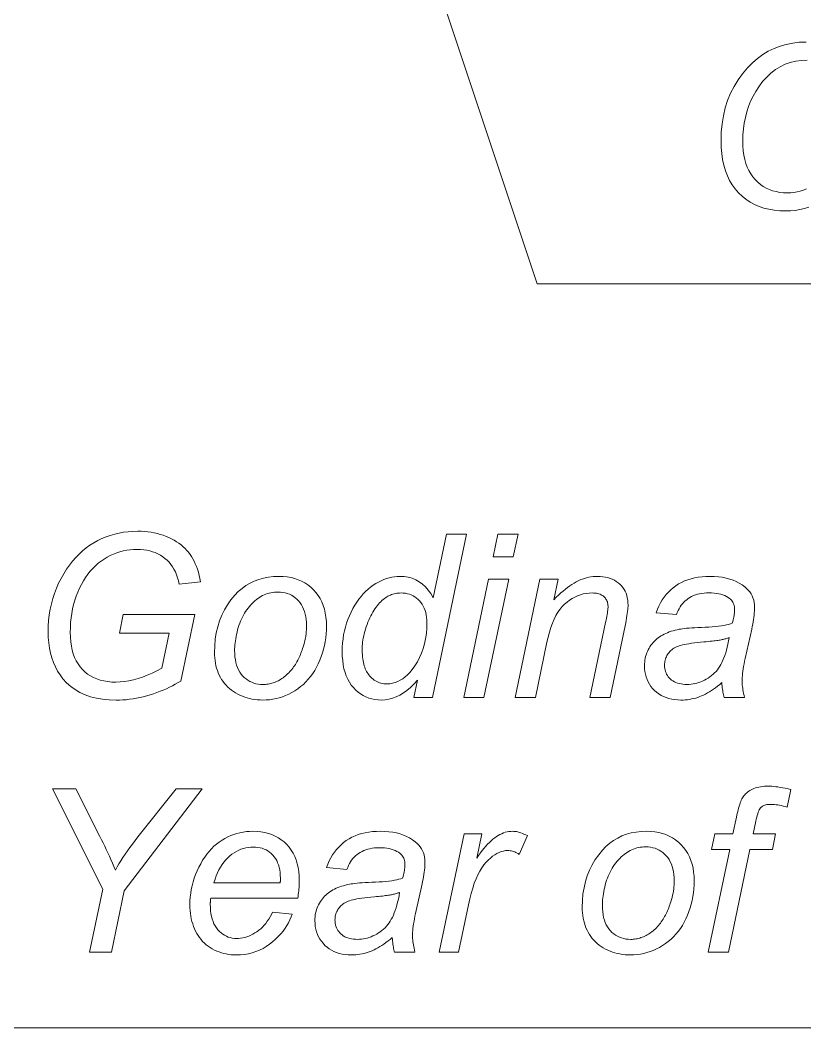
# Model space of a CAD drawing. Extents: x 0 to 420, y 0 to 594.
# Drawn here: x 168.65 to 183.07, y 179.83 to 198.34 of the extents above; entities that cross this region are included whole.
import ezdxf

# ---------------------------------------------------------------- set-up
doc = ezdxf.new("R2010")
doc.units = 0

msp = doc.modelspace()

# ---------------------------------------------------------------- linework, layer by layer
at = {"lineweight": 13}
for points in [[(152.439, 270.584), (178.153, 193.497), (227.506, 193.497)], [(142.987, 270.408), (165.76, 179.828), (240.279, 179.828)], [(183.147, 194.901), (183.065, 194.877), (182.981, 194.858), (182.896, 194.845), (182.809, 194.837), (182.72, 194.834), (182.613, 194.837), (182.511, 194.847), (182.413, 194.864), (182.319, 194.887), (182.231, 194.918), (182.146, 194.954), (182.066, 194.998), (181.991, 195.048), (181.92, 195.104), (181.854, 195.168), (181.793, 195.237), (181.738, 195.313), (181.69, 195.394), (181.649, 195.481), (181.614, 195.573), (181.585, 195.672), (181.562, 195.776), (181.546, 195.886), (181.537, 196.002), (181.534, 196.123), (181.538, 196.283), (181.553, 196.436), (181.577, 196.584), (181.611, 196.727), (181.655, 196.864), (181.709, 196.995), (181.772, 197.12), (181.845, 197.241), (181.928, 197.355), (182.021, 197.464), (182.109, 197.554), (182.203, 197.634), (182.3, 197.705), (182.401, 197.766), (182.507, 197.818), (182.617, 197.861), (182.731, 197.894), (182.85, 197.918), (182.972, 197.932), (183.099, 197.936)], [(183.117, 197.605), (183.009, 197.6), (182.906, 197.585), (182.806, 197.561), (182.711, 197.527), (182.62, 197.483), (182.533, 197.429), (182.45, 197.365), (182.372, 197.292), (182.297, 197.209), (182.227, 197.116), (182.171, 197.03), (182.121, 196.941), (182.077, 196.849), (182.039, 196.753), (182.006, 196.655), (181.98, 196.553), (181.959, 196.448), (181.944, 196.341), (181.936, 196.229), (181.933, 196.115), (181.935, 196.025), (181.942, 195.939), (181.953, 195.857), (181.969, 195.78), (181.989, 195.707), (182.014, 195.639), (182.044, 195.575), (182.078, 195.515), (182.117, 195.46), (182.16, 195.409), (182.207, 195.363), (182.256, 195.321), (182.308, 195.285), (182.363, 195.253), (182.421, 195.227), (182.482, 195.205), (182.545, 195.188), (182.611, 195.175), (182.68, 195.168), (182.751, 195.166), (182.813, 195.168), (182.873, 195.174), (182.932, 195.184), (182.99, 195.198), (183.047, 195.216), (183.103, 195.239)]]:
    msp.add_lwpolyline(points, dxfattribs=at)
for points in [[(170.477, 187.081), (170.548, 187.421), (171.862, 187.421), (171.606, 186.199), (171.556, 186.169), (171.504, 186.139), (171.451, 186.111), (171.397, 186.084), (171.341, 186.058), (171.284, 186.033), (171.225, 186.01), (171.165, 185.987), (171.104, 185.966), (171.041, 185.946), (170.978, 185.927), (170.915, 185.91), (170.852, 185.896), (170.789, 185.883), (170.727, 185.872), (170.664, 185.863), (170.602, 185.856), (170.54, 185.851), (170.479, 185.848), (170.417, 185.847), (170.29, 185.851), (170.168, 185.863), (170.054, 185.883), (169.946, 185.911), (169.845, 185.946), (169.751, 185.99), (169.663, 186.041), (169.582, 186.1), (169.507, 186.167), (169.439, 186.242), (169.387, 186.311), (169.341, 186.383), (169.3, 186.46), (169.265, 186.54), (169.235, 186.624), (169.21, 186.711), (169.191, 186.803), (169.178, 186.898), (169.17, 186.997), (169.167, 187.1), (169.169, 187.207), (169.176, 187.312), (169.188, 187.415), (169.205, 187.516), (169.226, 187.616), (169.253, 187.713), (169.284, 187.809), (169.319, 187.902), (169.36, 187.994), (169.405, 188.083), (169.454, 188.169), (169.506, 188.251), (169.559, 188.328), (169.616, 188.401), (169.675, 188.468), (169.736, 188.532), (169.8, 188.59), (169.867, 188.644), (169.935, 188.693), (170.007, 188.738), (170.08, 188.778), (170.155, 188.814), (170.232, 188.846), (170.31, 188.874), (170.39, 188.897), (170.472, 188.916), (170.555, 188.931), (170.64, 188.941), (170.726, 188.948), (170.814, 188.95), (170.877, 188.949), (170.939, 188.945), (171, 188.939), (171.059, 188.931), (171.117, 188.921), (171.174, 188.908), (171.229, 188.893), (171.283, 188.876), (171.336, 188.856), (171.387, 188.834), (171.437, 188.81), (171.484, 188.785), (171.529, 188.758), (171.571, 188.729), (171.611, 188.699), (171.649, 188.667), (171.684, 188.634), (171.717, 188.599), (171.748, 188.563), (171.776, 188.525), (171.802, 188.485), (171.827, 188.443), (171.85, 188.398), (171.872, 188.352), (171.892, 188.302), (171.911, 188.251), (171.928, 188.197), (171.944, 188.14), (171.958, 188.082), (171.97, 188.021), (171.577, 187.978), (171.563, 188.038), (171.547, 188.096), (171.527, 188.15), (171.505, 188.202), (171.48, 188.251), (171.452, 188.297), (171.422, 188.34), (171.389, 188.38), (171.353, 188.417), (171.314, 188.451), (171.273, 188.483), (171.23, 188.511), (171.185, 188.535), (171.137, 188.557), (171.087, 188.575), (171.034, 188.59), (170.98, 188.601), (170.923, 188.61), (170.863, 188.615), (170.802, 188.616), (170.737, 188.614), (170.673, 188.609), (170.611, 188.6), (170.548, 188.588), (170.487, 188.572), (170.427, 188.552), (170.367, 188.529), (170.309, 188.503), (170.251, 188.473), (170.194, 188.439), (170.139, 188.402), (170.086, 188.361), (170.035, 188.317), (169.986, 188.269), (169.94, 188.217), (169.896, 188.162), (169.854, 188.103), (169.815, 188.041), (169.778, 187.975), (169.743, 187.905), (169.711, 187.833), (169.682, 187.758), (169.657, 187.682), (169.635, 187.604), (169.616, 187.524), (169.601, 187.442), (169.589, 187.358), (169.581, 187.272), (169.576, 187.184), (169.574, 187.094), (169.576, 187.005), (169.583, 186.922), (169.594, 186.842), (169.61, 186.767), (169.63, 186.697), (169.654, 186.631), (169.683, 186.569), (169.717, 186.512), (169.755, 186.459), (169.797, 186.41), (169.843, 186.366), (169.893, 186.327), (169.946, 186.292), (170.003, 186.262), (170.063, 186.237), (170.126, 186.216), (170.193, 186.2), (170.263, 186.188), (170.336, 186.181), (170.413, 186.179), (170.492, 186.182), (170.572, 186.189), (170.653, 186.202), (170.735, 186.22), (170.819, 186.243), (170.903, 186.272), (170.989, 186.305), (171.076, 186.344), (171.165, 186.388), (171.254, 186.437), (171.389, 187.081)], [(175.955, 186.214), (175.891, 186.145), (175.827, 186.083), (175.762, 186.028), (175.696, 185.981), (175.63, 185.941), (175.564, 185.908), (175.497, 185.882), (175.429, 185.864), (175.361, 185.853), (175.292, 185.849), (175.231, 185.852), (175.172, 185.859), (175.116, 185.87), (175.061, 185.886), (175.008, 185.907), (174.958, 185.932), (174.91, 185.961), (174.863, 185.996), (174.819, 186.034), (174.777, 186.078), (174.738, 186.125), (174.703, 186.177), (174.672, 186.233), (174.645, 186.293), (174.623, 186.357), (174.604, 186.425), (174.59, 186.498), (174.58, 186.574), (174.573, 186.655), (174.571, 186.74), (174.573, 186.818), (174.578, 186.896), (174.586, 186.972), (174.597, 187.046), (174.612, 187.12), (174.63, 187.191), (174.651, 187.262), (174.675, 187.331), (174.703, 187.399), (174.734, 187.465), (174.767, 187.529), (174.802, 187.59), (174.839, 187.647), (174.877, 187.701), (174.917, 187.752), (174.959, 187.8), (175.002, 187.844), (175.047, 187.885), (175.093, 187.923), (175.141, 187.957), (175.19, 187.988), (175.239, 188.016), (175.288, 188.041), (175.337, 188.062), (175.386, 188.08), (175.435, 188.095), (175.484, 188.106), (175.533, 188.114), (175.582, 188.119), (175.631, 188.121), (175.71, 188.117), (175.785, 188.105), (175.857, 188.086), (175.924, 188.058), (175.987, 188.023), (176.046, 187.98), (176.101, 187.929), (176.153, 187.871), (176.2, 187.804), (176.243, 187.73), (176.489, 188.899), (176.857, 188.899), (176.231, 185.899), (175.889, 185.899)], [(177.346, 188.479), (177.434, 188.899), (177.803, 188.899), (177.715, 188.479)], [(172.224, 186.723), (172.228, 186.848), (172.239, 186.969), (172.258, 187.085), (172.284, 187.197), (172.318, 187.305), (172.359, 187.408), (172.408, 187.507), (172.464, 187.601), (172.527, 187.691), (172.599, 187.777), (172.662, 187.842), (172.73, 187.901), (172.801, 187.952), (172.877, 187.997), (172.956, 188.035), (173.039, 188.066), (173.125, 188.09), (173.216, 188.107), (173.311, 188.118), (173.409, 188.121), (173.486, 188.119), (173.56, 188.111), (173.631, 188.099), (173.699, 188.082), (173.764, 188.06), (173.826, 188.033), (173.884, 188.001), (173.94, 187.964), (173.993, 187.922), (174.042, 187.875), (174.088, 187.825), (174.129, 187.77), (174.165, 187.713), (174.196, 187.651), (174.223, 187.587), (174.244, 187.519), (174.261, 187.447), (174.273, 187.372), (174.28, 187.294), (174.283, 187.212), (174.281, 187.138), (174.277, 187.065), (174.269, 186.992), (174.259, 186.921), (174.245, 186.851), (174.228, 186.782), (174.209, 186.714), (174.186, 186.647), (174.16, 186.581), (174.131, 186.516), (174.1, 186.453), (174.066, 186.393), (174.029, 186.336), (173.99, 186.282), (173.948, 186.231), (173.904, 186.183), (173.857, 186.138), (173.807, 186.096), (173.755, 186.057), (173.701, 186.021), (173.644, 185.989), (173.588, 185.959), (173.53, 185.934), (173.472, 185.911), (173.414, 185.892), (173.355, 185.877), (173.295, 185.865), (173.235, 185.856), (173.174, 185.851), (173.112, 185.849), (173.062, 185.851), (173.013, 185.854), (172.964, 185.859), (172.917, 185.867), (172.87, 185.877), (172.824, 185.889), (172.78, 185.903), (172.736, 185.919), (172.693, 185.937), (172.651, 185.958), (172.61, 185.981), (172.572, 186.005), (172.535, 186.031), (172.5, 186.059), (172.468, 186.089), (172.437, 186.12), (172.408, 186.154), (172.381, 186.189), (172.356, 186.226), (172.334, 186.265), (172.313, 186.305), (172.294, 186.347), (172.278, 186.39), (172.264, 186.434), (172.251, 186.479), (172.242, 186.525), (172.234, 186.573), (172.228, 186.622), (172.225, 186.672)], [(176.806, 185.899), (177.26, 188.072), (177.631, 188.072), (177.176, 185.899)], [(177.751, 185.899), (178.206, 188.072), (178.541, 188.072), (178.461, 187.693), (178.505, 187.737), (178.548, 187.778), (178.59, 187.816), (178.632, 187.852), (178.673, 187.886), (178.714, 187.917), (178.754, 187.946), (178.794, 187.973), (178.832, 187.997), (178.871, 188.019), (178.909, 188.038), (178.947, 188.055), (178.986, 188.071), (179.024, 188.084), (179.063, 188.095), (179.102, 188.105), (179.141, 188.112), (179.181, 188.117), (179.22, 188.12), (179.26, 188.121), (179.311, 188.12), (179.361, 188.115), (179.408, 188.108), (179.453, 188.098), (179.495, 188.085), (179.535, 188.069), (179.574, 188.051), (179.609, 188.029), (179.643, 188.005), (179.674, 187.978), (179.703, 187.948), (179.728, 187.917), (179.751, 187.883), (179.77, 187.848), (179.787, 187.81), (179.8, 187.771), (179.811, 187.73), (179.818, 187.687), (179.823, 187.642), (179.824, 187.595), (179.824, 187.57), (179.822, 187.541), (179.82, 187.51), (179.816, 187.476), (179.811, 187.44), (179.805, 187.4), (179.798, 187.358), (179.79, 187.313), (179.781, 187.265), (179.771, 187.214), (179.495, 185.899), (179.125, 185.899), (179.413, 187.276), (179.421, 187.315), (179.429, 187.352), (179.435, 187.387), (179.441, 187.42), (179.445, 187.45), (179.449, 187.479), (179.452, 187.505), (179.454, 187.53), (179.456, 187.552), (179.456, 187.573), (179.455, 187.594), (179.453, 187.614), (179.449, 187.634), (179.444, 187.653), (179.437, 187.671), (179.429, 187.688), (179.419, 187.704), (179.408, 187.72), (179.396, 187.735), (179.381, 187.749), (179.366, 187.761), (179.349, 187.773), (179.331, 187.783), (179.311, 187.792), (179.29, 187.799), (179.268, 187.805), (179.244, 187.81), (179.219, 187.813), (179.193, 187.815), (179.165, 187.816), (179.109, 187.814), (179.054, 187.808), (179, 187.798), (178.948, 187.783), (178.897, 187.765), (178.847, 187.742), (178.798, 187.716), (178.75, 187.685), (178.704, 187.65), (178.659, 187.611), (178.616, 187.568), (178.575, 187.518), (178.536, 187.462), (178.5, 187.401), (178.466, 187.334), (178.435, 187.26), (178.406, 187.182), (178.379, 187.097), (178.355, 187.006), (178.333, 186.91), (178.122, 185.899)], [(181.547, 186.169), (181.509, 186.136), (181.471, 186.106), (181.433, 186.077), (181.396, 186.05), (181.359, 186.025), (181.322, 186.002), (181.285, 185.98), (181.249, 185.96), (181.213, 185.942), (181.177, 185.926), (181.141, 185.912), (181.105, 185.899), (181.068, 185.887), (181.031, 185.877), (180.993, 185.869), (180.955, 185.862), (180.916, 185.856), (180.876, 185.853), (180.837, 185.85), (180.796, 185.849), (180.737, 185.851), (180.681, 185.857), (180.626, 185.865), (180.574, 185.878), (180.525, 185.894), (180.477, 185.913), (180.432, 185.936), (180.39, 185.963), (180.349, 185.993), (180.311, 186.026), (180.276, 186.063), (180.245, 186.101), (180.217, 186.142), (180.194, 186.184), (180.173, 186.228), (180.157, 186.275), (180.144, 186.323), (180.135, 186.373), (180.129, 186.426), (180.127, 186.48), (180.128, 186.516), (180.131, 186.551), (180.135, 186.585), (180.141, 186.619), (180.148, 186.651), (180.157, 186.683), (180.168, 186.714), (180.18, 186.744), (180.194, 186.774), (180.21, 186.802), (180.227, 186.83), (180.245, 186.856), (180.265, 186.881), (180.285, 186.905), (180.307, 186.928), (180.329, 186.95), (180.353, 186.971), (180.377, 186.991), (180.403, 187.01), (180.43, 187.027), (180.458, 187.044), (180.487, 187.059), (180.518, 187.074), (180.55, 187.087), (180.583, 187.1), (180.617, 187.112), (180.652, 187.122), (180.689, 187.132), (180.727, 187.141), (180.766, 187.149), (180.793, 187.154), (180.825, 187.158), (180.861, 187.163), (180.901, 187.167), (180.947, 187.171), (180.996, 187.175), (181.05, 187.178), (181.109, 187.182), (181.172, 187.185), (181.239, 187.188), (181.307, 187.191), (181.371, 187.195), (181.431, 187.2), (181.487, 187.206), (181.539, 187.213), (181.587, 187.221), (181.631, 187.23), (181.671, 187.24), (181.708, 187.25), (181.74, 187.261), (181.748, 187.291), (181.755, 187.32), (181.762, 187.348), (181.767, 187.374), (181.772, 187.4), (181.776, 187.425), (181.779, 187.448), (181.781, 187.471), (181.782, 187.493), (181.783, 187.513), (181.782, 187.538), (181.779, 187.563), (181.774, 187.586), (181.768, 187.607), (181.759, 187.628), (181.749, 187.648), (181.737, 187.667), (181.723, 187.684), (181.707, 187.701), (181.689, 187.716), (181.662, 187.735), (181.632, 187.753), (181.601, 187.768), (181.567, 187.781), (181.53, 187.793), (181.491, 187.802), (181.45, 187.809), (181.406, 187.814), (181.36, 187.817), (181.312, 187.818), (181.266, 187.817), (181.222, 187.814), (181.18, 187.809), (181.139, 187.802), (181.1, 187.792), (181.063, 187.781), (181.027, 187.767), (180.993, 187.752), (180.961, 187.734), (180.93, 187.715), (180.902, 187.693), (180.874, 187.67), (180.849, 187.645), (180.825, 187.618), (180.802, 187.59), (180.782, 187.559), (180.762, 187.527), (180.745, 187.494), (180.729, 187.458), (180.715, 187.421), (180.34, 187.454), (180.364, 187.517), (180.391, 187.577), (180.421, 187.634), (180.453, 187.688), (180.488, 187.739), (180.526, 187.787), (180.566, 187.832), (180.609, 187.874), (180.655, 187.913), (180.703, 187.949), (180.754, 187.982), (180.808, 188.011), (180.864, 188.037), (180.923, 188.059), (180.984, 188.078), (181.048, 188.093), (181.115, 188.105), (181.184, 188.114), (181.256, 188.119), (181.331, 188.121), (181.409, 188.119), (181.485, 188.113), (181.557, 188.104), (181.626, 188.09), (181.692, 188.073), (181.754, 188.052), (181.813, 188.027), (181.868, 187.998), (181.92, 187.965), (181.969, 187.929), (182.003, 187.899), (182.034, 187.868), (182.061, 187.835), (182.084, 187.8), (182.104, 187.764), (182.12, 187.726), (182.133, 187.686), (182.142, 187.644), (182.147, 187.601), (182.149, 187.556), (182.149, 187.521), (182.147, 187.484), (182.144, 187.447), (182.141, 187.408), (182.136, 187.368), (182.131, 187.328), (182.124, 187.286), (182.116, 187.242), (182.108, 187.198), (182.098, 187.153), (181.977, 186.613), (181.966, 186.562), (181.957, 186.513), (181.948, 186.467), (181.941, 186.422), (181.934, 186.379), (181.929, 186.338), (181.925, 186.299), (181.922, 186.262), (181.92, 186.227), (181.92, 186.193), (181.92, 186.172), (181.922, 186.149), (181.924, 186.124), (181.927, 186.097), (181.931, 186.068), (181.936, 186.038), (181.942, 186.006), (181.949, 185.972), (181.956, 185.936), (181.965, 185.899), (181.59, 185.899), (181.584, 185.92), (181.579, 185.943), (181.574, 185.968), (181.569, 185.993), (181.564, 186.019), (181.56, 186.047), (181.556, 186.076), (181.553, 186.106), (181.55, 186.137)], [(172.595, 186.76), (172.596, 186.7), (172.6, 186.643), (172.608, 186.589), (172.618, 186.538), (172.631, 186.49), (172.648, 186.445), (172.667, 186.403), (172.689, 186.364), (172.714, 186.328), (172.742, 186.295), (172.772, 186.264), (172.804, 186.237), (172.837, 186.214), (172.872, 186.193), (172.909, 186.176), (172.947, 186.161), (172.987, 186.15), (173.029, 186.142), (173.072, 186.138), (173.116, 186.136), (173.14, 186.136), (173.164, 186.138), (173.187, 186.14), (173.211, 186.144), (173.235, 186.148), (173.258, 186.153), (173.281, 186.16), (173.305, 186.167), (173.328, 186.175), (173.352, 186.184), (173.375, 186.194), (173.398, 186.205), (173.42, 186.217), (173.442, 186.231), (173.464, 186.245), (173.486, 186.26), (173.507, 186.276), (173.528, 186.293), (173.548, 186.311), (173.569, 186.33), (173.588, 186.35), (173.608, 186.371), (173.626, 186.392), (173.644, 186.413), (173.661, 186.436), (173.678, 186.458), (173.694, 186.481), (173.71, 186.505), (173.725, 186.53), (173.739, 186.554), (173.753, 186.58), (173.767, 186.606), (173.779, 186.632), (173.792, 186.658), (173.803, 186.685), (173.814, 186.712), (173.825, 186.74), (173.835, 186.768), (173.844, 186.797), (173.853, 186.826), (173.865, 186.866), (173.876, 186.906), (173.885, 186.946), (173.894, 186.985), (173.901, 187.024), (173.906, 187.063), (173.911, 187.101), (173.914, 187.139), (173.916, 187.177), (173.916, 187.214), (173.915, 187.272), (173.911, 187.327), (173.903, 187.379), (173.893, 187.429), (173.879, 187.476), (173.863, 187.521), (173.844, 187.562), (173.822, 187.601), (173.796, 187.638), (173.768, 187.672), (173.738, 187.703), (173.706, 187.73), (173.672, 187.755), (173.637, 187.776), (173.601, 187.794), (173.562, 187.808), (173.523, 187.82), (173.482, 187.828), (173.439, 187.833), (173.395, 187.834), (173.36, 187.834), (173.326, 187.831), (173.293, 187.827), (173.26, 187.821), (173.228, 187.814), (173.197, 187.805), (173.166, 187.794), (173.136, 187.781), (173.106, 187.767), (173.077, 187.752), (173.049, 187.734), (173.021, 187.715), (172.994, 187.695), (172.967, 187.673), (172.941, 187.65), (172.915, 187.625), (172.89, 187.598), (172.866, 187.57), (172.842, 187.54), (172.819, 187.509), (172.796, 187.477), (172.775, 187.443), (172.755, 187.409), (172.736, 187.373), (172.718, 187.336), (172.702, 187.299), (172.687, 187.26), (172.673, 187.22), (172.66, 187.18), (172.649, 187.138), (172.638, 187.096), (172.629, 187.055), (172.621, 187.015), (172.614, 186.976), (172.608, 186.937), (172.603, 186.9), (172.599, 186.864), (172.597, 186.828), (172.595, 186.794)], [(174.94, 186.809), (174.94, 186.765), (174.941, 186.722), (174.944, 186.682), (174.947, 186.643), (174.951, 186.606), (174.956, 186.571), (174.962, 186.538), (174.968, 186.507), (174.976, 186.478), (174.985, 186.451), (174.994, 186.425), (175.005, 186.4), (175.017, 186.376), (175.031, 186.353), (175.046, 186.331), (175.062, 186.31), (175.079, 186.289), (175.097, 186.27), (175.117, 186.251), (175.138, 186.233), (175.16, 186.217), (175.183, 186.202), (175.207, 186.189), (175.232, 186.178), (175.257, 186.168), (175.284, 186.16), (175.311, 186.154), (175.339, 186.15), (175.368, 186.147), (175.398, 186.146), (175.448, 186.149), (175.497, 186.157), (175.545, 186.17), (175.592, 186.188), (175.638, 186.212), (175.683, 186.24), (175.727, 186.275), (175.771, 186.314), (175.813, 186.358), (175.854, 186.408), (175.906, 186.479), (175.953, 186.554), (175.994, 186.632), (176.03, 186.713), (176.06, 186.797), (176.085, 186.885), (176.104, 186.975), (176.118, 187.07), (176.126, 187.167), (176.129, 187.268), (176.127, 187.318), (176.123, 187.366), (176.116, 187.412), (176.107, 187.456), (176.095, 187.497), (176.08, 187.537), (176.062, 187.573), (176.042, 187.608), (176.019, 187.641), (175.994, 187.671), (175.966, 187.698), (175.937, 187.723), (175.906, 187.745), (175.874, 187.764), (175.841, 187.78), (175.806, 187.793), (175.77, 187.803), (175.733, 187.81), (175.694, 187.815), (175.654, 187.816), (175.627, 187.815), (175.602, 187.814), (175.576, 187.811), (175.551, 187.807), (175.527, 187.801), (175.503, 187.795), (175.479, 187.787), (175.456, 187.778), (175.433, 187.768), (175.411, 187.757), (175.389, 187.744), (175.368, 187.73), (175.346, 187.714), (175.324, 187.696), (175.302, 187.677), (175.281, 187.656), (175.259, 187.633), (175.237, 187.609), (175.216, 187.583), (175.194, 187.555), (175.173, 187.526), (175.153, 187.495), (175.133, 187.463), (175.114, 187.429), (175.095, 187.394), (175.078, 187.357), (175.061, 187.318), (175.044, 187.278), (175.028, 187.237), (175.013, 187.194), (174.999, 187.151), (174.987, 187.108), (174.976, 187.067), (174.966, 187.027), (174.958, 186.988), (174.951, 186.95), (174.946, 186.913), (174.943, 186.878), (174.94, 186.843)], [(181.685, 187), (181.669, 186.994), (181.653, 186.988), (181.637, 186.982), (181.621, 186.977), (181.604, 186.972), (181.587, 186.968), (181.57, 186.964), (181.553, 186.96), (181.535, 186.956), (181.518, 186.952), (181.499, 186.949), (181.477, 186.946), (181.454, 186.942), (181.427, 186.939), (181.399, 186.936), (181.368, 186.932), (181.334, 186.929), (181.299, 186.925), (181.261, 186.921), (181.22, 186.918), (181.157, 186.912), (181.098, 186.906), (181.043, 186.899), (180.992, 186.892), (180.944, 186.885), (180.901, 186.878), (180.861, 186.87), (180.824, 186.862), (180.792, 186.854), (180.764, 186.845), (180.738, 186.836), (180.713, 186.825), (180.69, 186.814), (180.668, 186.801), (180.647, 186.788), (180.628, 186.773), (180.61, 186.758), (180.593, 186.741), (180.577, 186.724), (180.563, 186.705), (180.55, 186.685), (180.539, 186.666), (180.529, 186.645), (180.52, 186.625), (180.512, 186.604), (180.506, 186.582), (180.502, 186.56), (180.498, 186.538), (180.496, 186.515), (180.496, 186.492), (180.497, 186.461), (180.5, 186.432), (180.505, 186.404), (180.513, 186.376), (180.522, 186.35), (180.534, 186.325), (180.548, 186.301), (180.564, 186.279), (180.583, 186.257), (180.603, 186.236), (180.625, 186.217), (180.65, 186.2), (180.676, 186.185), (180.704, 186.172), (180.733, 186.161), (180.765, 186.152), (180.798, 186.145), (180.833, 186.14), (180.87, 186.137), (180.909, 186.136), (180.946, 186.137), (180.982, 186.14), (181.018, 186.145), (181.054, 186.152), (181.09, 186.16), (181.125, 186.171), (181.16, 186.184), (181.194, 186.198), (181.229, 186.215), (181.263, 186.233), (181.296, 186.253), (181.328, 186.275), (181.358, 186.298), (181.387, 186.323), (181.415, 186.35), (181.441, 186.377), (181.466, 186.407), (181.489, 186.438), (181.511, 186.47), (181.531, 186.504), (181.55, 186.541), (181.569, 186.58), (181.586, 186.622), (181.603, 186.667), (181.619, 186.715), (181.633, 186.766), (181.648, 186.82), (181.661, 186.877), (181.673, 186.937)], [(169.93, 181.216), (170.172, 182.377), (169.249, 184.216), (169.678, 184.216), (170.12, 183.341), (170.149, 183.283), (170.178, 183.224), (170.207, 183.165), (170.235, 183.105), (170.264, 183.044), (170.292, 182.982), (170.32, 182.919), (170.348, 182.856), (170.375, 182.792), (170.403, 182.727), (170.434, 182.783), (170.468, 182.84), (170.504, 182.898), (170.542, 182.958), (170.582, 183.018), (170.624, 183.079), (170.669, 183.141), (170.716, 183.205), (170.765, 183.269), (170.816, 183.334), (171.52, 184.216), (171.999, 184.216), (170.567, 182.346), (170.331, 181.216)], [(181.298, 181.216), (181.693, 183.103), (181.361, 183.103), (181.421, 183.39), (181.752, 183.39), (181.816, 183.699), (181.825, 183.744), (181.835, 183.786), (181.845, 183.826), (181.855, 183.863), (181.865, 183.898), (181.876, 183.93), (181.886, 183.959), (181.896, 183.986), (181.906, 184.011), (181.917, 184.032), (181.928, 184.052), (181.94, 184.072), (181.954, 184.09), (181.969, 184.108), (181.985, 184.126), (182.003, 184.142), (182.022, 184.158), (182.042, 184.173), (182.064, 184.187), (182.087, 184.201), (182.111, 184.214), (182.137, 184.225), (182.165, 184.235), (182.194, 184.244), (182.226, 184.251), (182.258, 184.257), (182.293, 184.262), (182.329, 184.265), (182.367, 184.267), (182.407, 184.268), (182.436, 184.267), (182.468, 184.265), (182.503, 184.262), (182.54, 184.258), (182.58, 184.253), (182.622, 184.246), (182.667, 184.239), (182.714, 184.23), (182.764, 184.22), (182.816, 184.208), (182.749, 183.885), (182.712, 183.894), (182.676, 183.903), (182.641, 183.91), (182.608, 183.916), (182.576, 183.922), (182.545, 183.926), (182.515, 183.93), (182.487, 183.932), (182.46, 183.934), (182.434, 183.934), (182.412, 183.934), (182.392, 183.932), (182.373, 183.929), (182.355, 183.925), (182.338, 183.921), (182.322, 183.915), (182.307, 183.907), (182.293, 183.899), (182.281, 183.89), (182.269, 183.88), (182.258, 183.868), (182.247, 183.852), (182.236, 183.834), (182.226, 183.813), (182.216, 183.789), (182.207, 183.761), (182.198, 183.731), (182.189, 183.698), (182.18, 183.662), (182.172, 183.623), (182.122, 183.39), (182.536, 183.39), (182.477, 183.103), (182.063, 183.103), (181.668, 181.216)], [(173.29, 181.955), (173.65, 181.918), (173.633, 181.865), (173.611, 181.812), (173.586, 181.76), (173.556, 181.708), (173.522, 181.657), (173.485, 181.606), (173.443, 181.556), (173.397, 181.506), (173.347, 181.457), (173.293, 181.409), (173.236, 181.363), (173.177, 181.322), (173.116, 181.286), (173.053, 181.254), (172.987, 181.228), (172.919, 181.206), (172.85, 181.189), (172.778, 181.177), (172.704, 181.17), (172.627, 181.167), (172.579, 181.168), (172.532, 181.172), (172.486, 181.177), (172.44, 181.185), (172.396, 181.195), (172.352, 181.208), (172.309, 181.222), (172.266, 181.239), (172.225, 181.258), (172.184, 181.279), (172.145, 181.302), (172.107, 181.328), (172.072, 181.355), (172.038, 181.384), (172.007, 181.416), (171.977, 181.449), (171.949, 181.485), (171.923, 181.522), (171.899, 181.562), (171.877, 181.603), (171.857, 181.646), (171.839, 181.691), (171.824, 181.736), (171.81, 181.783), (171.798, 181.831), (171.789, 181.88), (171.781, 181.93), (171.776, 181.982), (171.773, 182.034), (171.772, 182.088), (171.774, 182.159), (171.778, 182.23), (171.787, 182.3), (171.798, 182.37), (171.813, 182.439), (171.831, 182.508), (171.853, 182.576), (171.877, 182.644), (171.905, 182.712), (171.937, 182.779), (171.971, 182.844), (172.006, 182.906), (172.044, 182.964), (172.084, 183.019), (172.126, 183.07), (172.169, 183.118), (172.215, 183.163), (172.262, 183.204), (172.312, 183.242), (172.363, 183.276), (172.416, 183.307), (172.47, 183.335), (172.524, 183.359), (172.58, 183.38), (172.636, 183.398), (172.693, 183.413), (172.751, 183.424), (172.81, 183.432), (172.87, 183.437), (172.93, 183.439), (173.006, 183.436), (173.079, 183.429), (173.149, 183.417), (173.216, 183.4), (173.28, 183.378), (173.34, 183.352), (173.398, 183.321), (173.452, 183.284), (173.503, 183.243), (173.551, 183.197), (173.595, 183.147), (173.635, 183.094), (173.67, 183.037), (173.7, 182.976), (173.725, 182.912), (173.746, 182.844), (173.763, 182.773), (173.774, 182.698), (173.781, 182.62), (173.783, 182.538), (173.783, 182.506), (173.782, 182.474), (173.781, 182.442), (173.779, 182.409), (173.776, 182.377), (173.773, 182.344), (173.769, 182.311), (173.765, 182.278), (173.76, 182.244), (173.755, 182.211), (172.155, 182.211), (172.153, 182.198), (172.152, 182.186), (172.15, 182.174), (172.149, 182.162), (172.148, 182.151), (172.148, 182.139), (172.147, 182.128), (172.147, 182.117), (172.146, 182.107), (172.146, 182.096), (172.148, 182.037), (172.152, 181.98), (172.159, 181.926), (172.169, 181.876), (172.181, 181.828), (172.197, 181.782), (172.215, 181.74), (172.236, 181.701), (172.26, 181.664), (172.287, 181.631), (172.315, 181.6), (172.345, 181.573), (172.376, 181.549), (172.409, 181.528), (172.442, 181.51), (172.477, 181.496), (172.513, 181.485), (172.551, 181.477), (172.589, 181.472), (172.629, 181.47), (172.667, 181.471), (172.705, 181.475), (172.743, 181.481), (172.781, 181.49), (172.818, 181.501), (172.855, 181.515), (172.893, 181.531), (172.93, 181.55), (172.967, 181.571), (173.004, 181.595), (173.04, 181.621), (173.074, 181.649), (173.107, 181.68), (173.138, 181.713), (173.167, 181.747), (173.195, 181.785), (173.222, 181.824), (173.246, 181.865), (173.269, 181.909)], [(175.49, 181.487), (175.452, 181.454), (175.414, 181.424), (175.376, 181.395), (175.339, 181.368), (175.301, 181.343), (175.264, 181.32), (175.228, 181.298), (175.192, 181.278), (175.156, 181.26), (175.12, 181.244), (175.084, 181.23), (175.048, 181.216), (175.011, 181.205), (174.973, 181.195), (174.936, 181.187), (174.897, 181.18), (174.858, 181.174), (174.819, 181.17), (174.779, 181.168), (174.739, 181.167), (174.68, 181.169), (174.623, 181.174), (174.569, 181.183), (174.517, 181.196), (174.467, 181.212), (174.42, 181.231), (174.375, 181.254), (174.332, 181.281), (174.292, 181.311), (174.254, 181.344), (174.219, 181.381), (174.188, 181.419), (174.16, 181.46), (174.136, 181.502), (174.116, 181.546), (174.099, 181.592), (174.087, 181.641), (174.077, 181.691), (174.072, 181.743), (174.07, 181.798), (174.071, 181.834), (174.073, 181.869), (174.077, 181.903), (174.083, 181.937), (174.091, 181.969), (174.1, 182.001), (174.111, 182.032), (174.123, 182.062), (174.137, 182.091), (174.153, 182.12), (174.17, 182.147), (174.188, 182.174), (174.207, 182.199), (174.228, 182.223), (174.249, 182.246), (174.272, 182.268), (174.295, 182.289), (174.32, 182.309), (174.346, 182.327), (174.373, 182.345), (174.401, 182.362), (174.43, 182.377), (174.461, 182.392), (174.492, 182.405), (174.525, 182.418), (174.559, 182.43), (174.595, 182.44), (174.631, 182.45), (174.669, 182.459), (174.708, 182.467), (174.736, 182.472), (174.767, 182.476), (174.803, 182.481), (174.844, 182.485), (174.889, 182.489), (174.939, 182.493), (174.993, 182.496), (175.052, 182.5), (175.115, 182.503), (175.182, 182.506), (175.25, 182.509), (175.314, 182.513), (175.374, 182.518), (175.43, 182.524), (175.482, 182.531), (175.53, 182.539), (175.574, 182.548), (175.614, 182.557), (175.65, 182.568), (175.682, 182.579), (175.691, 182.609), (175.698, 182.638), (175.704, 182.666), (175.71, 182.692), (175.715, 182.718), (175.719, 182.743), (175.722, 182.766), (175.724, 182.789), (175.725, 182.81), (175.725, 182.831), (175.725, 182.856), (175.722, 182.88), (175.717, 182.903), (175.71, 182.925), (175.702, 182.946), (175.692, 182.966), (175.679, 182.984), (175.665, 183.002), (175.649, 183.018), (175.631, 183.034), (175.604, 183.053), (175.575, 183.07), (175.543, 183.086), (175.509, 183.099), (175.473, 183.11), (175.434, 183.12), (175.393, 183.127), (175.349, 183.132), (175.303, 183.135), (175.255, 183.136), (175.209, 183.135), (175.165, 183.132), (175.122, 183.127), (175.082, 183.119), (175.043, 183.11), (175.005, 183.099), (174.97, 183.085), (174.936, 183.07), (174.904, 183.052), (174.873, 183.033), (174.844, 183.011), (174.817, 182.988), (174.791, 182.963), (174.767, 182.936), (174.745, 182.908), (174.724, 182.877), (174.705, 182.845), (174.688, 182.812), (174.672, 182.776), (174.657, 182.739), (174.283, 182.772), (174.307, 182.835), (174.334, 182.895), (174.364, 182.952), (174.396, 183.006), (174.431, 183.057), (174.469, 183.105), (174.509, 183.15), (174.552, 183.192), (174.598, 183.231), (174.646, 183.267), (174.697, 183.3), (174.751, 183.329), (174.807, 183.355), (174.866, 183.377), (174.927, 183.396), (174.991, 183.411), (175.058, 183.423), (175.127, 183.432), (175.199, 183.437), (175.273, 183.439), (175.352, 183.437), (175.428, 183.431), (175.5, 183.422), (175.569, 183.408), (175.634, 183.391), (175.697, 183.37), (175.755, 183.345), (175.811, 183.316), (175.863, 183.283), (175.912, 183.246), (175.946, 183.217), (175.977, 183.186), (176.004, 183.153), (176.027, 183.118), (176.047, 183.082), (176.063, 183.044), (176.076, 183.004), (176.085, 182.962), (176.09, 182.919), (176.092, 182.874), (176.091, 182.839), (176.09, 182.802), (176.087, 182.765), (176.084, 182.726), (176.079, 182.686), (176.073, 182.645), (176.067, 182.603), (176.059, 182.56), (176.05, 182.516), (176.041, 182.471), (175.92, 181.931), (175.909, 181.88), (175.899, 181.831), (175.891, 181.785), (175.883, 181.74), (175.877, 181.697), (175.872, 181.656), (175.868, 181.617), (175.865, 181.58), (175.863, 181.544), (175.863, 181.511), (175.863, 181.49), (175.864, 181.467), (175.867, 181.442), (175.87, 181.415), (175.874, 181.386), (175.879, 181.356), (175.885, 181.324), (175.891, 181.29), (175.899, 181.254), (175.908, 181.216), (175.533, 181.216), (175.527, 181.238), (175.522, 181.261), (175.516, 181.285), (175.512, 181.311), (175.507, 181.337), (175.503, 181.365), (175.499, 181.394), (175.496, 181.423), (175.493, 181.454)], [(176.356, 181.216), (176.81, 183.39), (177.137, 183.39), (177.045, 182.946), (177.079, 182.995), (177.112, 183.041), (177.145, 183.085), (177.178, 183.126), (177.211, 183.165), (177.244, 183.201), (177.277, 183.234), (177.309, 183.265), (177.342, 183.293), (177.374, 183.318), (177.406, 183.341), (177.438, 183.362), (177.471, 183.38), (177.503, 183.395), (177.536, 183.409), (177.569, 183.42), (177.602, 183.428), (177.635, 183.434), (177.669, 183.438), (177.702, 183.439), (177.725, 183.438), (177.749, 183.436), (177.773, 183.432), (177.799, 183.426), (177.826, 183.419), (177.853, 183.41), (177.882, 183.4), (177.912, 183.388), (177.943, 183.374), (177.974, 183.359), (177.823, 183.015), (177.804, 183.028), (177.784, 183.04), (177.764, 183.051), (177.743, 183.06), (177.722, 183.067), (177.701, 183.074), (177.679, 183.079), (177.657, 183.082), (177.635, 183.084), (177.612, 183.085), (177.573, 183.083), (177.534, 183.076), (177.495, 183.065), (177.455, 183.05), (177.415, 183.031), (177.375, 183.007), (177.335, 182.979), (177.295, 182.946), (177.254, 182.909), (177.213, 182.868), (177.173, 182.821), (177.135, 182.767), (177.098, 182.707), (177.064, 182.639), (177.031, 182.565), (176.999, 182.483), (176.97, 182.395), (176.942, 182.299), (176.916, 182.197), (176.892, 182.088), (176.708, 181.216)], [(178.981, 182.041), (178.985, 182.166), (178.996, 182.287), (179.015, 182.403), (179.041, 182.515), (179.075, 182.623), (179.116, 182.726), (179.165, 182.825), (179.221, 182.919), (179.285, 183.009), (179.356, 183.095), (179.419, 183.16), (179.487, 183.219), (179.558, 183.27), (179.634, 183.315), (179.713, 183.353), (179.796, 183.384), (179.883, 183.408), (179.973, 183.425), (180.068, 183.435), (180.166, 183.439), (180.243, 183.436), (180.317, 183.429), (180.388, 183.417), (180.456, 183.4), (180.521, 183.377), (180.583, 183.35), (180.641, 183.319), (180.697, 183.282), (180.75, 183.24), (180.799, 183.193), (180.845, 183.142), (180.886, 183.088), (180.922, 183.03), (180.953, 182.969), (180.98, 182.905), (181.001, 182.837), (181.018, 182.765), (181.03, 182.69), (181.038, 182.612), (181.04, 182.53), (181.038, 182.456), (181.034, 182.383), (181.026, 182.31), (181.016, 182.239), (181.002, 182.169), (180.985, 182.1), (180.966, 182.032), (180.943, 181.964), (180.917, 181.898), (180.889, 181.833), (180.857, 181.77), (180.823, 181.711), (180.786, 181.654), (180.747, 181.6), (180.705, 181.549), (180.661, 181.501), (180.614, 181.456), (180.564, 181.414), (180.512, 181.375), (180.458, 181.339), (180.402, 181.307), (180.345, 181.277), (180.287, 181.252), (180.23, 181.229), (180.171, 181.21), (180.112, 181.195), (180.052, 181.183), (179.992, 181.174), (179.931, 181.169), (179.869, 181.167), (179.819, 181.168), (179.77, 181.172), (179.721, 181.177), (179.674, 181.185), (179.627, 181.194), (179.581, 181.206), (179.537, 181.22), (179.493, 181.237), (179.45, 181.255), (179.408, 181.276), (179.367, 181.298), (179.329, 181.323), (179.292, 181.349), (179.257, 181.377), (179.225, 181.407), (179.194, 181.438), (179.165, 181.472), (179.138, 181.507), (179.114, 181.544), (179.091, 181.583), (179.07, 181.623), (179.051, 181.665), (179.035, 181.707), (179.021, 181.751), (179.009, 181.797), (178.999, 181.843), (178.991, 181.891), (178.986, 181.94), (178.982, 181.99)], [(172.214, 182.493), (173.434, 182.493), (173.434, 182.505), (173.434, 182.515), (173.435, 182.525), (173.435, 182.534), (173.435, 182.543), (173.435, 182.55), (173.435, 182.558), (173.435, 182.564), (173.436, 182.57), (173.436, 182.575), (173.434, 182.63), (173.43, 182.681), (173.423, 182.731), (173.413, 182.777), (173.401, 182.821), (173.385, 182.862), (173.367, 182.901), (173.347, 182.937), (173.323, 182.971), (173.296, 183.002), (173.268, 183.03), (173.238, 183.055), (173.206, 183.078), (173.172, 183.097), (173.137, 183.113), (173.101, 183.127), (173.062, 183.137), (173.023, 183.144), (172.981, 183.149), (172.938, 183.15), (172.891, 183.149), (172.845, 183.144), (172.8, 183.136), (172.755, 183.124), (172.711, 183.109), (172.669, 183.091), (172.627, 183.07), (172.585, 183.046), (172.545, 183.018), (172.505, 182.987), (172.467, 182.952), (172.431, 182.914), (172.397, 182.873), (172.365, 182.829), (172.335, 182.781), (172.307, 182.73), (172.281, 182.676), (172.256, 182.619), (172.234, 182.558)], [(179.352, 182.078), (179.353, 182.018), (179.358, 181.961), (179.365, 181.907), (179.375, 181.856), (179.389, 181.808), (179.405, 181.763), (179.424, 181.721), (179.446, 181.682), (179.471, 181.646), (179.499, 181.612), (179.529, 181.582), (179.561, 181.555), (179.595, 181.532), (179.63, 181.511), (179.666, 181.493), (179.705, 181.479), (179.744, 181.468), (179.786, 181.46), (179.829, 181.455), (179.874, 181.454), (179.897, 181.454), (179.921, 181.456), (179.945, 181.458), (179.968, 181.462), (179.992, 181.466), (180.015, 181.471), (180.039, 181.477), (180.062, 181.485), (180.085, 181.493), (180.109, 181.502), (180.132, 181.512), (180.155, 181.523), (180.177, 181.535), (180.2, 181.548), (180.221, 181.563), (180.243, 181.578), (180.264, 181.594), (180.285, 181.611), (180.306, 181.629), (180.326, 181.648), (180.346, 181.668), (180.365, 181.689), (180.383, 181.71), (180.401, 181.731), (180.419, 181.753), (180.435, 181.776), (180.452, 181.799), (180.467, 181.823), (180.482, 181.847), (180.497, 181.872), (180.51, 181.898), (180.524, 181.923), (180.536, 181.95), (180.549, 181.976), (180.56, 182.003), (180.571, 182.03), (180.582, 182.058), (180.592, 182.086), (180.601, 182.115), (180.61, 182.143), (180.622, 182.184), (180.633, 182.224), (180.643, 182.264), (180.651, 182.303), (180.658, 182.342), (180.663, 182.381), (180.668, 182.419), (180.671, 182.457), (180.673, 182.495), (180.674, 182.532), (180.672, 182.59), (180.668, 182.645), (180.66, 182.697), (180.65, 182.747), (180.637, 182.794), (180.62, 182.838), (180.601, 182.88), (180.579, 182.919), (180.553, 182.956), (180.525, 182.99), (180.495, 183.021), (180.463, 183.048), (180.429, 183.073), (180.394, 183.094), (180.358, 183.112), (180.32, 183.126), (180.28, 183.138), (180.239, 183.146), (180.196, 183.151), (180.152, 183.152), (180.117, 183.152), (180.083, 183.149), (180.05, 183.145), (180.018, 183.139), (179.986, 183.132), (179.954, 183.122), (179.923, 183.112), (179.893, 183.099), (179.864, 183.085), (179.835, 183.069), (179.806, 183.052), (179.778, 183.033), (179.751, 183.013), (179.724, 182.991), (179.698, 182.967), (179.673, 182.942), (179.648, 182.916), (179.623, 182.888), (179.599, 182.858), (179.576, 182.827), (179.553, 182.795), (179.532, 182.761), (179.512, 182.727), (179.493, 182.691), (179.475, 182.654), (179.459, 182.617), (179.444, 182.578), (179.43, 182.538), (179.417, 182.497), (179.406, 182.456), (179.396, 182.414), (179.386, 182.373), (179.378, 182.333), (179.371, 182.293), (179.365, 182.255), (179.36, 182.218), (179.357, 182.182), (179.354, 182.146), (179.352, 182.112)], [(175.627, 182.317), (175.612, 182.311), (175.596, 182.306), (175.58, 182.3), (175.563, 182.295), (175.547, 182.29), (175.53, 182.286), (175.513, 182.281), (175.496, 182.277), (175.478, 182.274), (175.46, 182.27), (175.441, 182.267), (175.42, 182.264), (175.396, 182.26), (175.37, 182.257), (175.342, 182.253), (175.311, 182.25), (175.277, 182.246), (175.241, 182.243), (175.203, 182.239), (175.163, 182.236), (175.1, 182.23), (175.041, 182.223), (174.986, 182.217), (174.935, 182.21), (174.887, 182.203), (174.843, 182.196), (174.803, 182.188), (174.767, 182.18), (174.735, 182.172), (174.706, 182.163), (174.68, 182.154), (174.656, 182.143), (174.632, 182.132), (174.61, 182.119), (174.59, 182.106), (174.57, 182.091), (174.552, 182.076), (174.535, 182.059), (174.52, 182.041), (174.506, 182.023), (174.493, 182.003), (174.482, 181.983), (174.471, 181.963), (174.463, 181.943), (174.455, 181.921), (174.449, 181.9), (174.444, 181.878), (174.441, 181.856), (174.439, 181.833), (174.438, 181.81), (174.439, 181.779), (174.443, 181.75), (174.448, 181.722), (174.455, 181.694), (174.465, 181.668), (174.477, 181.643), (174.491, 181.619), (174.507, 181.596), (174.525, 181.575), (174.546, 181.554), (174.568, 181.535), (174.592, 181.518), (174.618, 181.503), (174.646, 181.49), (174.676, 181.479), (174.707, 181.47), (174.741, 181.463), (174.776, 181.458), (174.813, 181.455), (174.852, 181.454), (174.888, 181.455), (174.925, 181.458), (174.961, 181.463), (174.997, 181.469), (175.032, 181.478), (175.068, 181.489), (175.102, 181.501), (175.137, 181.516), (175.172, 181.533), (175.206, 181.551), (175.239, 181.571), (175.271, 181.593), (175.301, 181.616), (175.33, 181.641), (175.358, 181.667), (175.384, 181.695), (175.408, 181.725), (175.432, 181.756), (175.453, 181.788), (175.474, 181.822), (175.493, 181.858), (175.511, 181.898), (175.529, 181.94), (175.545, 181.985), (175.561, 182.033), (175.576, 182.084), (175.59, 182.138), (175.603, 182.195), (175.616, 182.255)]]:
    msp.add_lwpolyline(points, close=True, dxfattribs=at)

doc.saveas('drawing.dxf')
